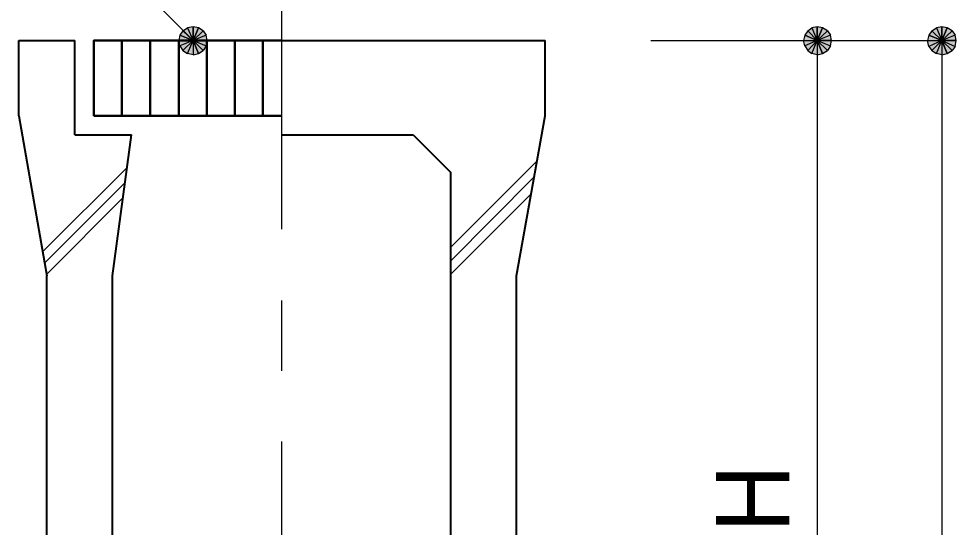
# Model space of a CAD drawing. Header units: millimetres. Extents: x 0 to 420, y 0 to 297.
# Drawn here: x 337.74 to 370.99, y 165.13 to 183.14 of the extents above; entities that cross this region are included whole.
import ezdxf

# ---------------------------------------------------------------- set-up
doc = ezdxf.new("R2010")
doc.units = ezdxf.units.MM
doc.styles.add('kst32b', font='NotoSansJP-Variable.ttf')

msp = doc.modelspace()

# ---------------------------------------------------------------- hatches: boundary and pattern name
h = msp.add_hatch(color=7)
h.paths.add_polyline_path([(343.45, 182.562), (343.408, 182.372), (343.916, 182.372), (343.45, 182.562)])
h.paths.add_polyline_path([(343.408, 182.372), (343.916, 182.372), (343.45, 182.181), (343.408, 182.372)])
h.paths.add_polyline_path([(343.916, 182.372), (343.45, 182.181), (343.556, 182.012), (343.916, 182.372)])
h = msp.add_hatch(color=7)
h.paths.add_polyline_path([(343.916, 182.859), (343.726, 182.816), (343.916, 182.372), (343.916, 182.859)])
h.paths.add_polyline_path([(343.726, 182.816), (343.916, 182.372), (343.556, 182.711), (343.726, 182.816)])
h.paths.add_polyline_path([(343.916, 182.372), (343.556, 182.711), (343.45, 182.562), (343.916, 182.372)])
for points in [[(344.106, 182.816), (343.916, 182.859), (343.916, 182.372), (344.106, 182.816)], [(366.247, 182.816), (366.056, 182.859), (366.056, 182.372), (366.247, 182.816)], [(370.671, 182.816), (370.48, 182.859), (370.48, 182.372), (370.671, 182.816)]]:
    msp.add_hatch(color=7).paths.add_polyline_path(points)
h = msp.add_hatch(color=7)
h.paths.add_polyline_path([(344.424, 182.372), (344.382, 182.562), (343.916, 182.372), (344.424, 182.372)])
h.paths.add_polyline_path([(344.382, 182.562), (343.916, 182.372), (344.276, 182.711), (344.382, 182.562)])
h.paths.add_polyline_path([(343.916, 182.372), (344.276, 182.711), (344.106, 182.816), (343.916, 182.372)])
h = msp.add_hatch(color=7)
h.paths.add_polyline_path([(365.612, 182.562), (365.57, 182.372), (366.056, 182.372), (365.612, 182.562)])
h.paths.add_polyline_path([(365.57, 182.372), (366.056, 182.372), (365.612, 182.181), (365.57, 182.372)])
h.paths.add_polyline_path([(366.056, 182.372), (365.612, 182.181), (365.718, 182.012), (366.056, 182.372)])
h = msp.add_hatch(color=7)
h.paths.add_polyline_path([(366.056, 182.859), (365.866, 182.816), (366.056, 182.372), (366.056, 182.859)])
h.paths.add_polyline_path([(365.866, 182.816), (366.056, 182.372), (365.718, 182.711), (365.866, 182.816)])
h.paths.add_polyline_path([(366.056, 182.372), (365.718, 182.711), (365.612, 182.562), (366.056, 182.372)])
h = msp.add_hatch(color=7)
h.paths.add_polyline_path([(366.564, 182.372), (366.522, 182.562), (366.056, 182.372), (366.564, 182.372)])
h.paths.add_polyline_path([(366.522, 182.562), (366.056, 182.372), (366.416, 182.711), (366.522, 182.562)])
h.paths.add_polyline_path([(366.056, 182.372), (366.416, 182.711), (366.247, 182.816), (366.056, 182.372)])
h = msp.add_hatch(color=7)
h.paths.add_polyline_path([(370.014, 182.562), (369.972, 182.372), (370.48, 182.372), (370.014, 182.562)])
h.paths.add_polyline_path([(369.972, 182.372), (370.48, 182.372), (370.014, 182.16), (369.972, 182.372)])
h.paths.add_polyline_path([(370.48, 182.372), (370.014, 182.16), (370.12, 182.012), (370.48, 182.372)])
h = msp.add_hatch(color=7)
h.paths.add_polyline_path([(370.48, 182.859), (370.29, 182.816), (370.48, 182.372), (370.48, 182.859)])
h.paths.add_polyline_path([(370.29, 182.816), (370.48, 182.372), (370.12, 182.711), (370.29, 182.816)])
h.paths.add_polyline_path([(370.48, 182.372), (370.12, 182.711), (370.014, 182.562), (370.48, 182.372)])
h = msp.add_hatch(color=7)
h.paths.add_polyline_path([(370.988, 182.372), (370.946, 182.562), (370.48, 182.372), (370.988, 182.372)])
h.paths.add_polyline_path([(370.946, 182.562), (370.48, 182.372), (370.84, 182.711), (370.946, 182.562)])
h.paths.add_polyline_path([(370.48, 182.372), (370.84, 182.711), (370.671, 182.816), (370.48, 182.372)])
h = msp.add_hatch(color=7)
h.paths.add_polyline_path([(343.556, 182.012), (343.726, 181.906), (343.916, 182.372), (343.556, 182.012)])
h.paths.add_polyline_path([(343.726, 181.906), (343.916, 182.372), (343.916, 181.864), (343.726, 181.906)])
h.paths.add_polyline_path([(343.916, 182.372), (343.916, 181.864), (344.106, 181.906), (343.916, 182.372)])
h = msp.add_hatch(color=7)
h.paths.add_polyline_path([(344.106, 181.906), (344.276, 182.012), (343.916, 182.372), (344.106, 181.906)])
h.paths.add_polyline_path([(344.276, 182.012), (343.916, 182.372), (344.382, 182.181), (344.276, 182.012)])
h.paths.add_polyline_path([(343.916, 182.372), (344.382, 182.181), (344.424, 182.372), (343.916, 182.372)])
h = msp.add_hatch(color=7)
h.paths.add_polyline_path([(365.718, 182.012), (365.866, 181.906), (366.056, 182.372), (365.718, 182.012)])
h.paths.add_polyline_path([(365.866, 181.906), (366.056, 182.372), (366.056, 181.864), (365.866, 181.906)])
h.paths.add_polyline_path([(366.056, 182.372), (366.056, 181.864), (366.247, 181.906), (366.056, 182.372)])
h = msp.add_hatch(color=7)
h.paths.add_polyline_path([(366.247, 181.906), (366.416, 182.012), (366.056, 182.372), (366.247, 181.906)])
h.paths.add_polyline_path([(366.416, 182.012), (366.056, 182.372), (366.522, 182.181), (366.416, 182.012)])
h.paths.add_polyline_path([(366.056, 182.372), (366.522, 182.181), (366.564, 182.372), (366.056, 182.372)])
h = msp.add_hatch(color=7)
h.paths.add_polyline_path([(370.12, 182.012), (370.29, 181.906), (370.48, 182.372), (370.12, 182.012)])
h.paths.add_polyline_path([(370.29, 181.906), (370.48, 182.372), (370.48, 181.864), (370.29, 181.906)])
h.paths.add_polyline_path([(370.48, 182.372), (370.48, 181.864), (370.671, 181.906), (370.48, 182.372)])
h = msp.add_hatch(color=7)
h.paths.add_polyline_path([(370.671, 181.906), (370.84, 182.012), (370.48, 182.372), (370.671, 181.906)])
h.paths.add_polyline_path([(370.84, 182.012), (370.48, 182.372), (370.946, 182.16), (370.84, 182.012)])
h.paths.add_polyline_path([(370.48, 182.372), (370.946, 182.16), (370.988, 182.372), (370.48, 182.372)])

# ---------------------------------------------------------------- linework, layer by layer
at = {"lineweight": 13}
for points in [[(343.916, 182.372), (338.667, 187.621)], [(347.07, 175.683), (347.07, 186.669)], [(360.151, 182.372), (370.48, 182.372)], [(366.056, 182.372), (366.056, 149.034), (366.056, 145.69)], [(370.48, 182.372), (370.48, 145.69), (370.48, 142.367), (370.48, 139.023)], [(356.108, 178.096), (353.06, 175.048)], [(341.588, 177.885), (338.582, 174.879)], [(338.646, 174.477), (341.503, 177.334)], [(353.06, 174.561), (356.002, 177.525)], [(355.918, 176.953), (353.06, 174.096)], [(341.439, 176.805), (338.73, 174.096)], [(347.07, 170.667), (347.07, 173.164)], [(347.07, 155.681), (347.07, 168.169)]]:
    msp.add_lwpolyline(points, dxfattribs=at)
at = {"lineweight": 0}
for points in [[(343.45, 182.562), (343.408, 182.372), (343.916, 182.372)], [(343.916, 182.372), (343.556, 182.711), (343.45, 182.562)], [(343.726, 182.816), (343.916, 182.372), (343.556, 182.711)], [(343.916, 182.859), (343.726, 182.816), (343.916, 182.372)], [(344.106, 182.816), (343.916, 182.859), (343.916, 182.372)], [(343.916, 182.372), (344.276, 182.711), (344.106, 182.816)], [(344.382, 182.562), (343.916, 182.372), (344.276, 182.711)], [(344.424, 182.372), (344.382, 182.562), (343.916, 182.372)], [(365.612, 182.562), (365.57, 182.372), (366.056, 182.372)], [(366.056, 182.372), (365.718, 182.711), (365.612, 182.562)], [(365.866, 182.816), (366.056, 182.372), (365.718, 182.711)], [(366.056, 182.859), (365.866, 182.816), (366.056, 182.372)], [(366.247, 182.816), (366.056, 182.859), (366.056, 182.372)], [(366.056, 182.372), (366.416, 182.711), (366.247, 182.816)], [(366.522, 182.562), (366.056, 182.372), (366.416, 182.711)], [(366.564, 182.372), (366.522, 182.562), (366.056, 182.372)], [(370.014, 182.562), (369.972, 182.372), (370.48, 182.372)], [(370.48, 182.372), (370.12, 182.711), (370.014, 182.562)], [(370.29, 182.816), (370.48, 182.372), (370.12, 182.711)], [(370.48, 182.859), (370.29, 182.816), (370.48, 182.372)], [(370.671, 182.816), (370.48, 182.859), (370.48, 182.372)], [(370.48, 182.372), (370.84, 182.711), (370.671, 182.816)], [(370.946, 182.562), (370.48, 182.372), (370.84, 182.711)], [(370.988, 182.372), (370.946, 182.562), (370.48, 182.372)], [(343.408, 182.372), (343.916, 182.372), (343.45, 182.181)], [(343.916, 182.372), (343.45, 182.181), (343.556, 182.012)], [(343.556, 182.012), (343.726, 181.906), (343.916, 182.372)], [(343.726, 181.906), (343.916, 182.372), (343.916, 181.864)], [(343.916, 182.372), (343.916, 181.864), (344.106, 181.906)], [(344.106, 181.906), (344.276, 182.012), (343.916, 182.372)], [(344.276, 182.012), (343.916, 182.372), (344.382, 182.181)], [(343.916, 182.372), (344.382, 182.181), (344.424, 182.372)], [(365.57, 182.372), (366.056, 182.372), (365.612, 182.181)], [(366.056, 182.372), (365.612, 182.181), (365.718, 182.012)], [(365.718, 182.012), (365.866, 181.906), (366.056, 182.372)], [(365.866, 181.906), (366.056, 182.372), (366.056, 181.864)], [(366.056, 182.372), (366.056, 181.864), (366.247, 181.906)], [(366.247, 181.906), (366.416, 182.012), (366.056, 182.372)], [(366.416, 182.012), (366.056, 182.372), (366.522, 182.181)], [(366.056, 182.372), (366.522, 182.181), (366.564, 182.372)], [(369.972, 182.372), (370.48, 182.372), (370.014, 182.16)], [(370.48, 182.372), (370.014, 182.16), (370.12, 182.012)], [(370.12, 182.012), (370.29, 181.906), (370.48, 182.372)], [(370.29, 181.906), (370.48, 182.372), (370.48, 181.864)], [(370.48, 182.372), (370.48, 181.864), (370.671, 181.906)], [(370.671, 181.906), (370.84, 182.012), (370.48, 182.372)], [(370.84, 182.012), (370.48, 182.372), (370.946, 182.16)], [(370.48, 182.372), (370.946, 182.16), (370.988, 182.372)]]:
    msp.add_lwpolyline(points, close=True, dxfattribs=at)
at = {"lineweight": 25}
for points in [[(337.735, 182.372), (339.725, 182.372)], [(337.735, 179.705), (337.735, 182.372)], [(339.725, 179.028), (339.725, 182.372)], [(347.07, 182.372), (356.404, 182.372)], [(356.404, 179.705), (356.404, 182.372)], [(337.735, 179.705), (338.73, 174.032)], [(355.388, 174.032), (356.404, 179.705)], [(339.725, 179.028), (341.736, 179.028)], [(341.059, 174.032), (341.736, 179.028)], [(347.07, 179.028), (351.727, 179.028)], [(351.727, 179.028), (353.06, 177.694)], [(353.06, 145.69), (353.06, 177.694)], [(338.73, 145.69), (338.73, 174.032)], [(338.73, 145.69), (355.388, 145.69), (355.388, 174.032)], [(341.059, 145.69), (341.059, 174.032)]]:
    msp.add_lwpolyline(points, dxfattribs=at)
at = {"lineweight": 30}
for points in [[(340.402, 179.705), (340.402, 182.372), (347.07, 182.372)], [(341.397, 179.705), (341.397, 182.372)], [(342.392, 179.705), (342.392, 182.372)], [(343.408, 179.705), (343.408, 182.372)], [(344.403, 179.705), (344.403, 182.372)], [(345.398, 179.705), (345.398, 182.372)], [(346.393, 179.705), (346.393, 182.372)], [(340.402, 179.705), (347.07, 179.705)]]:
    msp.add_lwpolyline(points, dxfattribs=at)

# ---------------------------------------------------------------- texts
at = {"style": 'kst32b'}
msp.add_text('H', height=2.599, rotation=90, dxfattribs=at).set_placement((365.062, 164.888))

doc.saveas('drawing.dxf')
